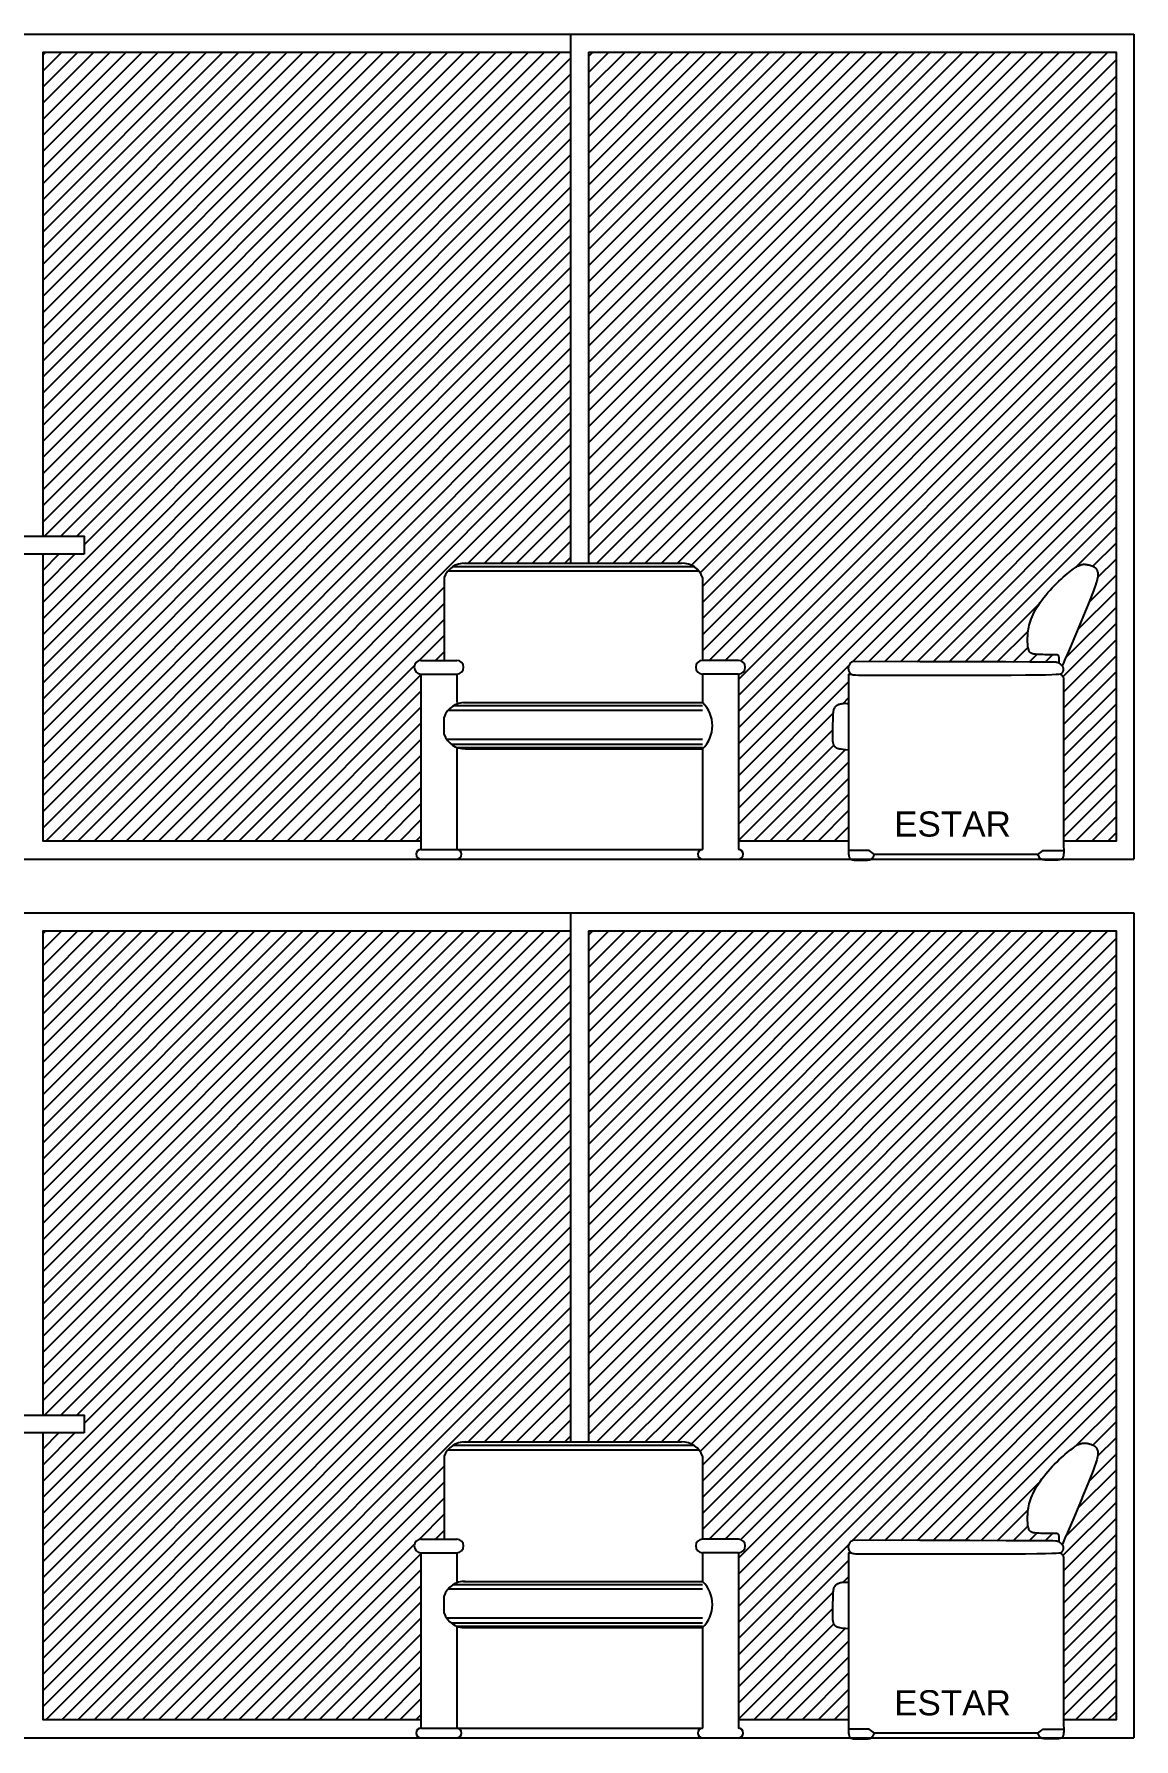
# Model space of a CAD drawing. Header units: millimetres. Extents: x 1217 to 2428, y 234 to 644.
# Drawn here: x 2252.706 to 2255.774, y 401.898 to 406.651 of the extents above; entities that cross this region are included whole.
import ezdxf

# ---------------------------------------------------------------- set-up
doc = ezdxf.new("R2010")
doc.units = ezdxf.units.MM
for name, color, linetype in [('0.1', 251, 'Continuous'), ('0.2', 2, 'Continuous'), ('0.3', 6, 'Continuous'), ('MURO', 5, 'Continuous'), ('Texto', 1, 'Continuous')]:
    doc.layers.add(name, color=color, linetype=linetype)
doc.styles.get("Standard").update_dxf_attribs({"font": 'arial.ttf'})
pattern_1 = [(45, (422.33998, -295.273548), (-0.0224506403, 0.0224506403), [])]
pattern_2 = [(45, (422.33998, -292.823548), (-0.0224506403, 0.0224506403), [])]

# ---------------------------------------------------------------- blocks, each defined once
blk = doc.blocks.new('sillon elv 1')
at = {"layer": '0.2'}
blk.add_line((382065.2343, 7753267.5813), (382065.6901, 7753267.5813), dxfattribs=at)
for points in [[(382065.1739, 7753268.114), (382065.1742, 7753268.1156), (382065.1744, 7753268.1172), (382065.1745, 7753268.1189), (382065.1746, 7753268.1205), (382065.1745, 7753268.1222), (382065.1745, 7753268.1238), (382065.1744, 7753268.1253), (382065.1744, 7753268.1268), (382065.1745, 7753268.1281), (382065.1745, 7753268.1294), (382065.1747, 7753268.1306), (382065.1749, 7753268.1316), (382065.1751, 7753268.1326), (382065.1753, 7753268.1335), (382065.1756, 7753268.1342), (382065.1759, 7753268.1349), (382065.1762, 7753268.1355), (382065.1765, 7753268.136), (382065.1768, 7753268.1364), (382065.1771, 7753268.1368), (382065.1775, 7753268.1371), (382065.178, 7753268.1373), (382065.1785, 7753268.1375), (382065.179, 7753268.1376), (382065.1796, 7753268.1377), (382065.1804, 7753268.1378), (382065.1814, 7753268.1379), (382065.1828, 7753268.1379), (382065.1846, 7753268.138), (382065.187, 7753268.138), (382065.19, 7753268.1381), (382065.1937, 7753268.1381), (382065.1982, 7753268.1381), (382065.2034, 7753268.1382), (382065.2089, 7753268.1383), (382065.2147, 7753268.1384), (382065.2204, 7753268.1385), (382065.2259, 7753268.1386), (382065.231, 7753268.1388), (382065.2353, 7753268.139), (382065.2389, 7753268.1392), (382065.2417, 7753268.1395), (382065.2439, 7753268.1397), (382065.2455, 7753268.14), (382065.2467, 7753268.1403), (382065.2476, 7753268.1405), (382065.2482, 7753268.1408), (382065.2488, 7753268.141), (382065.2493, 7753268.1412), (382065.2498, 7753268.1413), (382065.2504, 7753268.1415), (382065.2509, 7753268.1417), (382065.2515, 7753268.142), (382065.2522, 7753268.1423), (382065.2529, 7753268.1426), (382065.2537, 7753268.1431), (382065.2545, 7753268.1437), (382065.2554, 7753268.1444), (382065.2563, 7753268.1454), (382065.2572, 7753268.1465), (382065.2581, 7753268.148), (382065.2589, 7753268.1498), (382065.2597, 7753268.1519), (382065.2604, 7753268.1545), (382065.2611, 7753268.1574), (382065.2616, 7753268.1608), (382065.262, 7753268.1645), (382065.2624, 7753268.1685), (382065.2626, 7753268.1727), (382065.2627, 7753268.1771), (382065.2627, 7753268.1816), (382065.2627, 7753268.1863), (382065.2625, 7753268.1909), (382065.2622, 7753268.1956), (382065.2617, 7753268.2004), (382065.2611, 7753268.2053), (382065.2603, 7753268.2102), (382065.2593, 7753268.2154), (382065.258, 7753268.2207), (382065.2565, 7753268.2262), (382065.2547, 7753268.2319), (382065.2526, 7753268.2378), (382065.2501, 7753268.2439), (382065.2474, 7753268.2502), (382065.2443, 7753268.2566), (382065.2408, 7753268.2632), (382065.2369, 7753268.2699), (382065.2327, 7753268.2767), (382065.228, 7753268.2836), (382065.2229, 7753268.2906), (382065.2176, 7753268.2976), (382065.212, 7753268.3046), (382065.2061, 7753268.3115), (382065.2001, 7753268.3182), (382065.194, 7753268.3249), (382065.1878, 7753268.3313), (382065.1816, 7753268.3375), (382065.1754, 7753268.3434), (382065.1694, 7753268.349), (382065.1635, 7753268.3543), (382065.1578, 7753268.3592), (382065.1525, 7753268.3637), (382065.1475, 7753268.3679), (382065.1429, 7753268.3715), (382065.1387, 7753268.3747), (382065.135, 7753268.3775), (382065.1316, 7753268.3799), (382065.1286, 7753268.382), (382065.1259, 7753268.3837), (382065.1233, 7753268.3851), (382065.1209, 7753268.3863), (382065.1187, 7753268.3874), (382065.1165, 7753268.3882), (382065.1144, 7753268.3889), (382065.1123, 7753268.3895), (382065.1103, 7753268.3899), (382065.1083, 7753268.3902), (382065.1063, 7753268.3904), (382065.1044, 7753268.3905), (382065.1024, 7753268.3904), (382065.1005, 7753268.3903), (382065.0985, 7753268.39), (382065.0966, 7753268.3897), (382065.0947, 7753268.3894), (382065.0929, 7753268.3889), (382065.0912, 7753268.3885), (382065.0896, 7753268.388), (382065.088, 7753268.3876), (382065.0866, 7753268.3872), (382065.0853, 7753268.3867), (382065.084, 7753268.3863), (382065.0829, 7753268.3859), (382065.0818, 7753268.3854), (382065.0808, 7753268.385), (382065.0798, 7753268.3846), (382065.0789, 7753268.3841), (382065.0779, 7753268.3836), (382065.077, 7753268.3831), (382065.0761, 7753268.3825), (382065.0752, 7753268.3818), (382065.0743, 7753268.3811), (382065.0735, 7753268.3803), (382065.0726, 7753268.3794), (382065.0718, 7753268.3784), (382065.071, 7753268.3773), (382065.0702, 7753268.376), (382065.0695, 7753268.3746), (382065.0688, 7753268.3731), (382065.0682, 7753268.3715), (382065.0677, 7753268.3697), (382065.0672, 7753268.3679), (382065.0668, 7753268.3659), (382065.0666, 7753268.3638), (382065.0665, 7753268.3614), (382065.0666, 7753268.3588), (382065.0669, 7753268.3558), (382065.0675, 7753268.3524), (382065.0683, 7753268.3484), (382065.0695, 7753268.3438), (382065.0711, 7753268.3385), (382065.0731, 7753268.3324), (382065.0756, 7753268.3252), (382065.0787, 7753268.3168), (382065.0825, 7753268.3069), (382065.0871, 7753268.2952), (382065.0925, 7753268.2816), (382065.099, 7753268.2658), (382065.1066, 7753268.2475), (382065.1153, 7753268.2269), (382065.1246, 7753268.2047), (382065.1341, 7753268.1823), (382065.1433, 7753268.1607), (382065.1516, 7753268.1412), (382065.1585, 7753268.125), (382065.1635, 7753268.1132), (382065.1662, 7753268.107)], [(382065.7482, 7753268.1195), (382065.7512, 7753268.1185), (382065.7538, 7753268.1173), (382065.7559, 7753268.1159), (382065.7576, 7753268.1144), (382065.759, 7753268.1129), (382065.7601, 7753268.1112), (382065.761, 7753268.1096), (382065.7617, 7753268.1079), (382065.7622, 7753268.1063), (382065.7626, 7753268.1048), (382065.7628, 7753268.1033), (382065.7629, 7753268.1018), (382065.763, 7753268.1004), (382065.7629, 7753268.0991), (382065.7628, 7753268.0978), (382065.7626, 7753268.0966), (382065.7624, 7753268.0954), (382065.7621, 7753268.0943), (382065.7618, 7753268.0932), (382065.7614, 7753268.0922), (382065.7609, 7753268.0912), (382065.7604, 7753268.0903), (382065.7599, 7753268.0894), (382065.7593, 7753268.0885), (382065.7586, 7753268.0877), (382065.7578, 7753268.0869), (382065.757, 7753268.0861), (382065.756, 7753268.0854), (382065.7551, 7753268.0847), (382065.754, 7753268.0841), (382065.7529, 7753268.0835), (382065.7517, 7753268.083), (382065.7502, 7753268.0826), (382065.7476, 7753268.0823), (382065.7428, 7753268.082), (382065.7348, 7753268.0818), (382065.7223, 7753268.0816), (382065.7045, 7753268.0815), (382065.6801, 7753268.0814), (382065.6482, 7753268.0813), (382065.6082, 7753268.0812), (382065.5617, 7753268.0812), (382065.5109, 7753268.0812), (382065.458, 7753268.0813), (382065.4051, 7753268.0813), (382065.3544, 7753268.0815), (382065.3081, 7753268.0817), (382065.2683, 7753268.0819), (382065.2366, 7753268.0823), (382065.2126, 7753268.0827), (382065.1951, 7753268.0832), (382065.1831, 7753268.0837), (382065.1755, 7753268.0842), (382065.1711, 7753268.0848), (382065.169, 7753268.0854), (382065.168, 7753268.0859), (382065.1673, 7753268.0865), (382065.1666, 7753268.0871), (382065.166, 7753268.0877), (382065.1655, 7753268.0884), (382065.1649, 7753268.0891), (382065.1645, 7753268.0899), (382065.164, 7753268.0907), (382065.1636, 7753268.0917), (382065.1633, 7753268.0927), (382065.1629, 7753268.0939), (382065.1627, 7753268.0951), (382065.1625, 7753268.0963), (382065.1623, 7753268.0976), (382065.1623, 7753268.0988), (382065.1623, 7753268.1), (382065.1625, 7753268.1011), (382065.1628, 7753268.1021), (382065.1632, 7753268.1031), (382065.1636, 7753268.1039), (382065.1642, 7753268.1048), (382065.1648, 7753268.1056), (382065.1655, 7753268.1063), (382065.1662, 7753268.1071), (382065.1669, 7753268.1078), (382065.1676, 7753268.1086), (382065.1684, 7753268.1094), (382065.1691, 7753268.1101), (382065.1699, 7753268.1109), (382065.1707, 7753268.1116), (382065.1716, 7753268.1124), (382065.1724, 7753268.113), (382065.1733, 7753268.1137), (382065.1743, 7753268.1143), (382065.1753, 7753268.1148), (382065.1764, 7753268.1153), (382065.1774, 7753268.1157), (382065.1785, 7753268.1161), (382065.1796, 7753268.1164), (382065.1807, 7753268.1167), (382065.1818, 7753268.1169), (382065.1839, 7753268.1172), (382065.1926, 7753268.1174), (382065.2144, 7753268.1176), (382065.2558, 7753268.1178), (382065.3233, 7753268.1181), (382065.4235, 7753268.1185), (382065.563, 7753268.1189), (382065.7482, 7753268.1195)], [(382065.1727, 7753268.0846), (382065.1704, 7753268.0832), (382065.1685, 7753268.0819), (382065.1669, 7753268.0806), (382065.1657, 7753268.0794), (382065.1647, 7753268.0781), (382065.164, 7753268.0769), (382065.1634, 7753268.0758), (382065.1631, 7753268.0746), (382065.1628, 7753268.0726), (382065.1626, 7753268.0652), (382065.1625, 7753268.047), (382065.1624, 7753268.0127), (382065.1624, 7753267.9567), (382065.1624, 7753267.8738), (382065.1624, 7753267.7584), (382065.1624, 7753267.6053)], [(382065.7621, 7753268.0013), (382065.7666, 7753268.0017), (382065.7707, 7753268.0019), (382065.7743, 7753268.0019), (382065.7775, 7753268.0017), (382065.7804, 7753268.0013), (382065.783, 7753268.0009), (382065.7852, 7753268.0003), (382065.7873, 7753267.9997), (382065.7892, 7753267.9991), (382065.791, 7753267.9984), (382065.7926, 7753267.9978), (382065.7941, 7753267.9971), (382065.7954, 7753267.9963), (382065.7966, 7753267.9955), (382065.7977, 7753267.9947), (382065.7987, 7753267.9938), (382065.7996, 7753267.9929), (382065.8005, 7753267.9919), (382065.8012, 7753267.9909), (382065.8018, 7753267.9898), (382065.8024, 7753267.9888), (382065.803, 7753267.9877), (382065.8034, 7753267.9866), (382065.8039, 7753267.9855), (382065.8043, 7753267.9843), (382065.8046, 7753267.9831), (382065.8049, 7753267.9816), (382065.8052, 7753267.9797), (382065.8055, 7753267.9773), (382065.8058, 7753267.9743), (382065.806, 7753267.9705), (382065.8062, 7753267.9658), (382065.8064, 7753267.9601), (382065.8066, 7753267.9536), (382065.8068, 7753267.9466), (382065.8069, 7753267.9394), (382065.8071, 7753267.9322), (382065.8072, 7753267.9251), (382065.8072, 7753267.9186), (382065.8072, 7753267.9129), (382065.8072, 7753267.9081), (382065.8072, 7753267.9041), (382065.807, 7753267.901), (382065.8069, 7753267.8984), (382065.8067, 7753267.8964), (382065.8065, 7753267.8948), (382065.8062, 7753267.8934), (382065.8059, 7753267.8922), (382065.8056, 7753267.891), (382065.8053, 7753267.8898), (382065.8048, 7753267.8887), (382065.8044, 7753267.8876), (382065.8039, 7753267.8865), (382065.8033, 7753267.8855), (382065.8027, 7753267.8845), (382065.802, 7753267.8836), (382065.8012, 7753267.8828), (382065.8004, 7753267.882), (382065.7995, 7753267.8812), (382065.7986, 7753267.8805), (382065.7976, 7753267.8799), (382065.7966, 7753267.8793), (382065.7955, 7753267.8787), (382065.7944, 7753267.8782), (382065.7933, 7753267.8777), (382065.7918, 7753267.8772), (382065.7898, 7753267.8767), (382065.787, 7753267.8762), (382065.783, 7753267.8755), (382065.7778, 7753267.8748), (382065.7709, 7753267.874), (382065.7621, 7753267.8731)], [(382065.1619, 7753267.5923), (382065.1619, 7753267.5897), (382065.1619, 7753267.5872), (382065.162, 7753267.585), (382065.1622, 7753267.5829), (382065.1624, 7753267.581), (382065.1627, 7753267.5792), (382065.163, 7753267.5776), (382065.1633, 7753267.5762), (382065.1636, 7753267.5749), (382065.164, 7753267.5737), (382065.1644, 7753267.5727), (382065.1648, 7753267.5718), (382065.1653, 7753267.5709), (382065.1658, 7753267.5702), (382065.1665, 7753267.5695), (382065.1672, 7753267.5689), (382065.168, 7753267.5684), (382065.1689, 7753267.5679), (382065.17, 7753267.5674), (382065.1712, 7753267.5671), (382065.1727, 7753267.5667), (382065.1744, 7753267.5664), (382065.1763, 7753267.5662), (382065.1785, 7753267.566), (382065.1811, 7753267.5658), (382065.1839, 7753267.5657), (382065.1869, 7753267.5657), (382065.19, 7753267.5656), (382065.1932, 7753267.5656), (382065.1965, 7753267.5656), (382065.1997, 7753267.5657), (382065.2028, 7753267.5657), (382065.2058, 7753267.5658), (382065.2087, 7753267.5658), (382065.2114, 7753267.5659), (382065.2139, 7753267.566), (382065.2162, 7753267.5662), (382065.2184, 7753267.5664), (382065.2203, 7753267.5667), (382065.2221, 7753267.5671), (382065.2237, 7753267.5675), (382065.2251, 7753267.5682), (382065.2265, 7753267.5691), (382065.2278, 7753267.5704), (382065.2292, 7753267.5722), (382065.2307, 7753267.5745), (382065.2324, 7753267.5775), (382065.2343, 7753267.5813)], [(382065.7625, 7753267.5923), (382065.7626, 7753267.5897), (382065.7625, 7753267.5872), (382065.7624, 7753267.585), (382065.7623, 7753267.5829), (382065.762, 7753267.581), (382065.7618, 7753267.5792), (382065.7615, 7753267.5776), (382065.7612, 7753267.5762), (382065.7608, 7753267.5749), (382065.7605, 7753267.5737), (382065.7601, 7753267.5727), (382065.7597, 7753267.5718), (382065.7592, 7753267.5709), (382065.7586, 7753267.5702), (382065.758, 7753267.5695), (382065.7573, 7753267.5689), (382065.7565, 7753267.5684), (382065.7556, 7753267.5679), (382065.7545, 7753267.5674), (382065.7533, 7753267.5671), (382065.7518, 7753267.5667), (382065.7501, 7753267.5664), (382065.7482, 7753267.5662), (382065.7459, 7753267.566), (382065.7434, 7753267.5658), (382065.7406, 7753267.5657), (382065.7376, 7753267.5657), (382065.7345, 7753267.5656), (382065.7312, 7753267.5656), (382065.728, 7753267.5656), (382065.7248, 7753267.5657), (382065.7216, 7753267.5657), (382065.7186, 7753267.5658), (382065.7158, 7753267.5658), (382065.7131, 7753267.5659), (382065.7106, 7753267.566), (382065.7083, 7753267.5662), (382065.7061, 7753267.5664), (382065.7041, 7753267.5667), (382065.7024, 7753267.5671), (382065.7008, 7753267.5675), (382065.6993, 7753267.5682), (382065.698, 7753267.5691), (382065.6966, 7753267.5704), (382065.6952, 7753267.5722), (382065.6937, 7753267.5745), (382065.6921, 7753267.5775), (382065.6901, 7753267.5813)]]:
    blk.add_lwpolyline(points, dxfattribs=at)
at = {"layer": '0.2', "elevation": 0}
for points in [[(382065.7529, 7753268.0835), (382065.7621, 7753268.0835), (382065.7621, 7753267.6053)], [(382065.1624, 7753267.6053), (382065.1619, 7753267.5923)], [(382065.2343, 7753267.5813), (382065.2197, 7753267.5923), (382065.1619, 7753267.5923)], [(382065.6901, 7753267.5813), (382065.7047, 7753267.5923), (382065.7636, 7753267.5923)], [(382065.7621, 7753267.6053), (382065.7625, 7753267.5923)]]:
    blk.add_lwpolyline(points, dxfattribs=at)

msp = doc.modelspace()

# ---------------------------------------------------------------- hatches: boundary and pattern name
at = {"layer": '0.1', "ltscale": 3}
h = msp.add_hatch(dxfattribs=at)
h.set_pattern_fill('ANSI31', color=256, scale=0.01)
h.set_pattern_definition(pattern_2)
h.paths.add_polyline_path([(2254.25251, 406.60099), (2254.46816, 406.60099), (2254.46816, 405.17581), (2254.25251, 405.17581)])
h.paths.add_polyline_path([(2252.86861, 406.60099), (2254.20251, 406.60099), (2254.20251, 405.17581), (2253.90862, 405.17581, 0.3308107), (2253.85003, 405.13579), (2253.85003, 404.90486), (2253.78505, 404.90486, 1), (2253.78505, 404.86691), (2253.78505, 404.40099), (2252.86861, 404.40099)])
h.paths.add_polyline_path([(2252.7306, 406.60099), (2252.86861, 406.60099), (2252.86861, 404.40099), (2252.7306, 404.40099), (2252.7306, 405.20099), (2252.84561, 405.20099), (2252.84561, 405.25099), (2252.7306, 405.25099)])
h.paths.add_polyline_path([(2251.81582, 406.60099), (2252.5606, 406.60099), (2252.5606, 405.90099), (2251.81582, 405.90099)])
h.paths.add_polyline_path([(2251.57076, 406.60099), (2251.76582, 406.60099), (2251.76582, 405.90099), (2251.57076, 405.90099)])
h = msp.add_hatch(dxfattribs=at)
h.set_pattern_fill('ANSI31', color=256, scale=0.01)
h.set_pattern_definition(pattern_2)
h.paths.add_polyline_path([(2254.46816, 406.60099), (2255.72441, 406.60099), (2255.72441, 404.40099), (2255.57804, 404.40099), (2255.57805, 404.54078), (2255.57807, 404.65611), (2255.57807, 404.73904), (2255.57805, 404.79499), (2255.57798, 404.82935), (2255.57786, 404.84753), (2255.57762, 404.85673), (2255.57584, 404.86061), (2255.57287, 404.86364), (2255.56824, 404.86681), (2255.57199, 404.86784), (2255.57521, 404.87069), (2255.57709, 404.87439), (2255.57823, 404.87944), (2255.57802, 404.88402), (2255.57641, 404.88699), (2255.5743, 404.88941), (2255.57692, 404.89554), (2255.58196, 404.90732), (2255.58888, 404.92355), (2255.59718, 404.94304), (2255.60633, 404.9646), (2255.61584, 404.98704), (2255.62518, 405.00919), (2255.63384, 405.02986), (2255.64142, 405.04811), (2255.6479, 405.06392), (2255.65339, 405.07754), (2255.65798, 405.08919), (2255.66177, 405.09911), (2255.66487, 405.10754), (2255.66736, 405.1147), (2255.66934, 405.12084), (2255.67091, 405.12616), (2255.67268, 405.13294), (2255.67381, 405.13977), (2255.67398, 405.14492), (2255.67349, 405.1492), (2255.67236, 405.15382), (2255.67029, 405.15836), (2255.66752, 405.16228), (2255.66414, 405.16507), (2255.66021, 405.16716), (2255.6565, 405.16863), (2255.65235, 405.16998), (2255.6473, 405.17138), (2255.64175, 405.17248), (2255.63601, 405.17291), (2255.63114, 405.17247), (2255.62709, 405.17161), (2255.62284, 405.17019), (2255.61832, 405.16814), (2255.61329, 405.16527), (2255.6088, 405.16225), (2255.60546, 405.15986), (2255.60173, 405.15708), (2255.59759, 405.15386), (2255.59299, 405.15019), (2255.58797, 405.14607), (2255.5826, 405.14153), (2255.57695, 405.13661), (2255.57106, 405.13132), (2255.565, 405.12571), (2255.55884, 405.1198), (2255.55264, 405.11362), (2255.54645, 405.1072), (2255.54032, 405.10057), (2255.53432, 405.09379), (2255.52848, 405.0869), (2255.52286, 405.07993), (2255.5175, 405.07294), (2255.51246, 405.06596), (2255.50779, 405.05904), (2255.50352, 405.05222), (2255.49966, 405.04552), (2255.49617, 405.03894), (2255.49306, 405.03251), (2255.4903, 405.02624), (2255.48787, 405.02014), (2255.48575, 405.01423), (2255.48394, 405.00852), (2255.48242, 405.00302), (2255.48115, 404.99772), (2255.48012, 404.99258), (2255.47931, 404.98759), (2255.4787, 404.98272), (2255.47825, 404.97795), (2255.47795, 404.97325), (2255.47777, 404.9686), (2255.4777, 404.96398), (2255.47773, 404.95945), (2255.47786, 404.95504), (2255.47821, 404.94866), (2255.47907, 404.94122), (2255.4803, 404.93539), (2255.48223, 404.93024), (2255.4849, 404.92678), (2255.48798, 404.92459), (2255.49197, 404.92319), (2255.49356, 404.92255), (2255.49745, 404.9219), (2255.50152, 404.92155), (2255.5051, 404.92133), (2255.50949, 404.92113), (2255.51455, 404.92097), (2255.52004, 404.92083), (2255.52577, 404.92071), (2255.53152, 404.92062), (2255.53707, 404.92054), (2255.54221, 404.92048), (2255.54673, 404.92043), (2255.55048, 404.92039), (2255.55348, 404.92036), (2255.55585, 404.92032), (2255.55767, 404.92028), (2255.55904, 404.92023), (2255.56007, 404.92016), (2255.56084, 404.92007), (2255.56145, 404.91996), (2255.56199, 404.91981), (2255.56247, 404.91963), (2255.56291, 404.9194), (2255.5633, 404.91911), (2255.56366, 404.91876), (2255.56399, 404.91834), (2255.56429, 404.91784), (2255.56458, 404.91725), (2255.56486, 404.91658), (2255.56513, 404.9158), (2255.56537, 404.91493), (2255.56558, 404.91396), (2255.56576, 404.9129), (2255.5659, 404.91173), (2255.56599, 404.91047), (2255.56603, 404.9091), (2255.56601, 404.90764), (2255.56597, 404.90609), (2255.56581, 404.90113), (2255.56638, 404.89655), (2255.56265, 404.89826), (2255.55815, 404.89947), (2255.54783, 404.89971), (2255.52607, 404.89992), (2255.48469, 404.90016), (2255.41716, 404.90045), (2255.31694, 404.9008), (2255.17747, 404.90126), (2254.99223, 404.90182), (2254.98783, 404.90034), (2254.9836, 404.89763), (2254.98079, 404.8945), (2254.97866, 404.89049), (2254.97753, 404.88571), (2254.97746, 404.88155), (2254.97815, 404.87704), (2254.97964, 404.87303), (2254.98218, 404.8695), (2254.98673, 404.86585), (2254.97837, 404.86585), (2254.97837, 404.78365), (2254.9738, 404.78408), (2254.96787, 404.78435), (2254.96147, 404.78393), (2254.95644, 404.78299), (2254.95108, 404.78144), (2254.94623, 404.77942), (2254.94261, 404.77711), (2254.93997, 404.77437), (2254.93801, 404.77124), (2254.93615, 404.76691), (2254.93533, 404.76311), (2254.93479, 404.7584), (2254.93444, 404.7528), (2254.93422, 404.74809), (2254.93402, 404.74241), (2254.93382, 404.73596), (2254.93365, 404.72898), (2254.9335, 404.72174), (2254.93337, 404.71449), (2254.93328, 404.70749), (2254.93322, 404.70098), (2254.9332, 404.69522), (2254.93323, 404.6881), (2254.93349, 404.6805), (2254.9341, 404.67596), (2254.93536, 404.67138), (2254.93737, 404.66715), (2254.94026, 404.6639), (2254.94373, 404.66163), (2254.94745, 404.65985), (2254.95175, 404.65876), (2254.95741, 404.65788), (2254.96269, 404.65719), (2254.96959, 404.65638), (2254.97837, 404.65543), (2254.97837, 404.40099), (2254.67089, 404.40099), (2254.67089, 404.86691, 1), (2254.67089, 404.90486), (2254.57089, 404.90486), (2254.57089, 405.13579, 0.3308101), (2254.5123, 405.17581), (2254.46816, 405.17581)])
h = msp.add_hatch(dxfattribs=at)
h.set_pattern_fill('ANSI31', color=256, scale=0.01)
h.set_pattern_definition(pattern_1)
h.paths.add_polyline_path([(2254.25251, 404.15099), (2254.46816, 404.15099), (2254.46816, 402.72581), (2254.25251, 402.72581)])
h.paths.add_polyline_path([(2252.86861, 404.15099), (2254.20251, 404.15099), (2254.20251, 402.72581), (2253.90862, 402.72581, 0.3308107), (2253.85003, 402.68579), (2253.85003, 402.45486), (2253.78505, 402.45486, 1), (2253.78505, 402.41691), (2253.78505, 401.95099), (2252.86861, 401.95099)])
h.paths.add_polyline_path([(2252.7306, 404.15099), (2252.86861, 404.15099), (2252.86861, 401.95099), (2252.7306, 401.95099), (2252.7306, 402.75099), (2252.84561, 402.75099), (2252.84561, 402.80099), (2252.7306, 402.80099)])
h.paths.add_polyline_path([(2251.81582, 404.15099), (2252.5606, 404.15099), (2252.5606, 403.45099), (2251.81582, 403.45099)])
h.paths.add_polyline_path([(2251.57076, 404.15099), (2251.76582, 404.15099), (2251.76582, 403.45099), (2251.57076, 403.45099)])
h = msp.add_hatch(dxfattribs=at)
h.set_pattern_fill('ANSI31', color=256, scale=0.01)
h.set_pattern_definition(pattern_1)
h.paths.add_polyline_path([(2254.46816, 404.15099), (2255.72441, 404.15099), (2255.72441, 401.95099), (2255.57804, 401.95099), (2255.57805, 402.09078), (2255.57807, 402.20611), (2255.57807, 402.28904), (2255.57805, 402.34499), (2255.57798, 402.37935), (2255.57786, 402.39753), (2255.57762, 402.40673), (2255.57584, 402.41061), (2255.57287, 402.41364), (2255.56824, 402.41681), (2255.57199, 402.41784), (2255.57521, 402.42069), (2255.57709, 402.42439), (2255.57823, 402.42944), (2255.57802, 402.43402), (2255.57641, 402.43699), (2255.5743, 402.43941), (2255.57692, 402.44554), (2255.58196, 402.45732), (2255.58888, 402.47355), (2255.59718, 402.49304), (2255.60633, 402.5146), (2255.61584, 402.53704), (2255.62518, 402.55919), (2255.63384, 402.57986), (2255.64142, 402.59811), (2255.6479, 402.61392), (2255.65339, 402.62754), (2255.65798, 402.63919), (2255.66177, 402.64911), (2255.66487, 402.65754), (2255.66736, 402.6647), (2255.66934, 402.67084), (2255.67091, 402.67616), (2255.67268, 402.68294), (2255.67381, 402.68977), (2255.67398, 402.69492), (2255.67349, 402.6992), (2255.67236, 402.70382), (2255.67029, 402.70836), (2255.66752, 402.71228), (2255.66414, 402.71507), (2255.66021, 402.71716), (2255.6565, 402.71863), (2255.65235, 402.71998), (2255.6473, 402.72138), (2255.64175, 402.72248), (2255.63601, 402.72291), (2255.63114, 402.72247), (2255.62709, 402.72161), (2255.62284, 402.72019), (2255.61832, 402.71814), (2255.61329, 402.71527), (2255.6088, 402.71225), (2255.60546, 402.70986), (2255.60173, 402.70708), (2255.59759, 402.70386), (2255.59299, 402.70019), (2255.58797, 402.69606), (2255.5826, 402.69153), (2255.57695, 402.68661), (2255.57106, 402.68132), (2255.565, 402.67571), (2255.55884, 402.6698), (2255.55264, 402.66362), (2255.54645, 402.6572), (2255.54032, 402.65057), (2255.53432, 402.64379), (2255.52848, 402.6369), (2255.52286, 402.62993), (2255.5175, 402.62294), (2255.51246, 402.61596), (2255.50779, 402.60904), (2255.50352, 402.60222), (2255.49966, 402.59551), (2255.49617, 402.58894), (2255.49306, 402.58251), (2255.4903, 402.57624), (2255.48787, 402.57014), (2255.48575, 402.56423), (2255.48394, 402.55852), (2255.48242, 402.55302), (2255.48115, 402.54772), (2255.48012, 402.54258), (2255.47931, 402.53759), (2255.4787, 402.53272), (2255.47825, 402.52795), (2255.47795, 402.52325), (2255.47777, 402.5186), (2255.4777, 402.51398), (2255.47773, 402.50945), (2255.47786, 402.50504), (2255.47821, 402.49866), (2255.47907, 402.49121), (2255.4803, 402.48539), (2255.48223, 402.48024), (2255.4849, 402.47678), (2255.48798, 402.47459), (2255.49197, 402.47319), (2255.49356, 402.47255), (2255.49745, 402.4719), (2255.50152, 402.47155), (2255.5051, 402.47133), (2255.50949, 402.47113), (2255.51455, 402.47097), (2255.52004, 402.47083), (2255.52577, 402.47071), (2255.53152, 402.47062), (2255.53707, 402.47054), (2255.54221, 402.47048), (2255.54673, 402.47043), (2255.55048, 402.47039), (2255.55348, 402.47035), (2255.55585, 402.47032), (2255.55767, 402.47028), (2255.55904, 402.47023), (2255.56007, 402.47016), (2255.56084, 402.47007), (2255.56145, 402.46996), (2255.56199, 402.46981), (2255.56247, 402.46963), (2255.56291, 402.4694), (2255.5633, 402.46911), (2255.56366, 402.46876), (2255.56399, 402.46834), (2255.56429, 402.46784), (2255.56458, 402.46725), (2255.56486, 402.46658), (2255.56513, 402.4658), (2255.56537, 402.46493), (2255.56558, 402.46396), (2255.56576, 402.4629), (2255.5659, 402.46173), (2255.56599, 402.46047), (2255.56603, 402.4591), (2255.56601, 402.45764), (2255.56597, 402.45609), (2255.56581, 402.45113), (2255.56638, 402.44655), (2255.56265, 402.44826), (2255.55815, 402.44947), (2255.54783, 402.44971), (2255.52607, 402.44992), (2255.48469, 402.45016), (2255.41716, 402.45045), (2255.31694, 402.4508), (2255.17747, 402.45126), (2254.99223, 402.45182), (2254.98783, 402.45034), (2254.9836, 402.44763), (2254.98079, 402.4445), (2254.97866, 402.44049), (2254.97753, 402.43571), (2254.97746, 402.43155), (2254.97815, 402.42704), (2254.97964, 402.42303), (2254.98218, 402.4195), (2254.98673, 402.41585), (2254.97837, 402.41585), (2254.97837, 402.33365), (2254.9738, 402.33408), (2254.96787, 402.33435), (2254.96147, 402.33393), (2254.95644, 402.33299), (2254.95108, 402.33144), (2254.94623, 402.32942), (2254.94261, 402.32711), (2254.93997, 402.32437), (2254.93801, 402.32124), (2254.93615, 402.31691), (2254.93533, 402.31311), (2254.93479, 402.3084), (2254.93444, 402.3028), (2254.93422, 402.29809), (2254.93402, 402.29241), (2254.93382, 402.28596), (2254.93365, 402.27898), (2254.9335, 402.27174), (2254.93337, 402.26449), (2254.93328, 402.25749), (2254.93322, 402.25098), (2254.9332, 402.24522), (2254.93323, 402.2381), (2254.93349, 402.2305), (2254.9341, 402.22596), (2254.93536, 402.22138), (2254.93737, 402.21715), (2254.94026, 402.2139), (2254.94373, 402.21163), (2254.94745, 402.20985), (2254.95175, 402.20876), (2254.95741, 402.20788), (2254.96269, 402.20719), (2254.96959, 402.20638), (2254.97837, 402.20543), (2254.97837, 401.95099), (2254.67089, 401.95099), (2254.67089, 402.41691, 1), (2254.67089, 402.45486), (2254.57089, 402.45486), (2254.57089, 402.68579, 0.3308101), (2254.5123, 402.72581), (2254.46816, 402.72581)])

# ---------------------------------------------------------------- linework, layer by layer
at = {"layer": '0.1', "ltscale": 3, "elevation": 0}
for points in [[(2254.20251, 406.65099), (2254.20251, 405.17581)], [(2252.7306, 405.25099), (2252.7306, 406.60099), (2254.20251, 406.60099)], [(2254.25251, 406.60099), (2255.72441, 406.60099), (2255.72441, 404.40099), (2255.57804, 404.40099)], [(2254.25251, 406.60099), (2254.25251, 405.17581)], [(2253.78505, 404.40099), (2252.7306, 404.40099), (2252.7306, 405.20099)], [(2254.97837, 404.40099), (2254.67089, 404.40099)], [(2254.20251, 404.20099), (2254.20251, 402.72581)], [(2252.7306, 402.80099), (2252.7306, 404.15099), (2254.20251, 404.15099)], [(2254.25251, 404.15099), (2255.72441, 404.15099), (2255.72441, 401.95099), (2255.57804, 401.95099)], [(2254.25251, 404.15099), (2254.25251, 402.72581)], [(2253.78505, 401.95099), (2252.7306, 401.95099), (2252.7306, 402.75099)], [(2254.97837, 401.95099), (2254.67089, 401.95099)]]:
    msp.add_lwpolyline(points, dxfattribs=at)
at = {"layer": '0.1', "linetype": 'ByBlock', "elevation": 0}
for points in [[(2253.86033, 405.15417), (2254.56059, 405.15417)], [(2253.87421, 405.16648), (2254.54671, 405.16648)], [(2253.90391, 405.17581), (2254.5123, 405.17581)], [(2253.90391, 405.17581), (2254.5123, 405.17581)], [(2253.85003, 405.13579), (2253.85003, 404.90486)], [(2253.85003, 405.13579), (2253.85003, 404.90486)], [(2253.85003, 405.13579), (2253.85003, 404.90486)], [(2254.57089, 405.13579), (2254.57089, 404.90486)], [(2254.57089, 405.13579), (2254.57089, 404.90486)], [(2253.78505, 404.90486), (2253.88505, 404.90486)], [(2253.78505, 404.90486), (2253.88505, 404.90486)], [(2253.78505, 404.86691), (2253.78505, 404.3777)], [(2253.78505, 404.86691), (2253.88505, 404.86691)], [(2253.78505, 404.86691), (2253.78505, 404.3777)], [(2253.78505, 404.86691), (2253.88505, 404.86691)], [(2253.88505, 404.86691), (2253.88505, 404.78705)], [(2253.88505, 404.86691), (2253.88505, 404.78705)], [(2254.67089, 404.90486), (2254.57089, 404.90486)], [(2254.67089, 404.90486), (2254.57089, 404.90486)], [(2254.57089, 404.86691), (2254.57089, 404.78705)], [(2254.67089, 404.86691), (2254.57089, 404.86691)], [(2254.57089, 404.86691), (2254.57089, 404.78705)], [(2254.67089, 404.86691), (2254.57089, 404.86691)], [(2254.67089, 404.86691), (2254.67089, 404.3777)], [(2254.67089, 404.86691), (2254.67089, 404.3777)], [(2253.87584, 404.77873), (2254.57089, 404.77873)], [(2253.90391, 404.78705), (2254.57089, 404.78705)], [(2253.90391, 404.78705), (2254.57089, 404.78705)], [(2253.85003, 404.69849), (2253.85003, 404.74703)], [(2253.86083, 404.76601), (2254.57089, 404.76601)], [(2253.86083, 404.76601), (2254.57089, 404.76601)], [(2253.85665, 404.68508), (2254.57089, 404.68508)], [(2253.86919, 404.67138), (2254.57089, 404.67138)], [(2253.88505, 404.66233), (2253.88505, 404.38156)], [(2253.88505, 404.66233), (2254.57089, 404.66233)], [(2253.88505, 404.66233), (2254.57089, 404.66233)], [(2253.88505, 404.65846), (2253.88505, 404.3777)], [(2253.90862, 404.65846), (2254.57089, 404.65846)], [(2253.90862, 404.65846), (2254.57089, 404.65846)], [(2254.57089, 404.65846), (2254.57089, 404.3777)], [(2254.57089, 404.65846), (2254.57089, 404.3777)], [(2253.78505, 404.3777), (2254.57089, 404.3777)], [(2253.78505, 404.3777), (2254.57089, 404.3777)], [(2253.90391, 402.72581), (2254.5123, 402.72581)], [(2253.90391, 402.72581), (2254.5123, 402.72581)], [(2253.85003, 402.68579), (2253.85003, 402.45486)], [(2253.85003, 402.68579), (2253.85003, 402.45486)], [(2253.85003, 402.68579), (2253.85003, 402.45486)], [(2253.86033, 402.70417), (2254.56059, 402.70417)], [(2253.87421, 402.71648), (2254.54671, 402.71648)], [(2254.57089, 402.68579), (2254.57089, 402.45486)], [(2254.57089, 402.68579), (2254.57089, 402.45486)], [(2253.78505, 402.45486), (2253.88505, 402.45486)], [(2253.78505, 402.45486), (2253.88505, 402.45486)], [(2254.67089, 402.45486), (2254.57089, 402.45486)], [(2254.67089, 402.45486), (2254.57089, 402.45486)], [(2253.78505, 402.41691), (2253.78505, 401.9277)], [(2253.78505, 402.41691), (2253.88505, 402.41691)], [(2253.78505, 402.41691), (2253.78505, 401.9277)], [(2253.78505, 402.41691), (2253.88505, 402.41691)], [(2253.88505, 402.41691), (2253.88505, 402.33705)], [(2253.88505, 402.41691), (2253.88505, 402.33705)], [(2254.57089, 402.41691), (2254.57089, 402.33705)], [(2254.67089, 402.41691), (2254.57089, 402.41691)], [(2254.57089, 402.41691), (2254.57089, 402.33705)], [(2254.67089, 402.41691), (2254.57089, 402.41691)], [(2254.67089, 402.41691), (2254.67089, 401.9277)], [(2254.67089, 402.41691), (2254.67089, 401.9277)], [(2253.86083, 402.31601), (2254.57089, 402.31601)], [(2253.86083, 402.31601), (2254.57089, 402.31601)], [(2253.87584, 402.32873), (2254.57089, 402.32873)], [(2253.90391, 402.33705), (2254.57089, 402.33705)], [(2253.90391, 402.33705), (2254.57089, 402.33705)], [(2253.85003, 402.24849), (2253.85003, 402.29703)], [(2253.85665, 402.23508), (2254.57089, 402.23508)], [(2253.86919, 402.22138), (2254.57089, 402.22138)], [(2253.88505, 402.21233), (2253.88505, 401.93156)], [(2253.88505, 402.21233), (2254.57089, 402.21233)], [(2253.88505, 402.21233), (2254.57089, 402.21233)], [(2253.88505, 402.20846), (2253.88505, 401.9277)], [(2253.90862, 402.20846), (2254.57089, 402.20846)], [(2253.90862, 402.20846), (2254.57089, 402.20846)], [(2254.57089, 402.20846), (2254.57089, 401.9277)], [(2254.57089, 402.20846), (2254.57089, 401.9277)], [(2253.78505, 401.9277), (2254.57089, 401.9277)], [(2253.78505, 401.9277), (2254.57089, 401.9277)]]:
    msp.add_lwpolyline(points, dxfattribs=at)
at = {"layer": '0.1', "linetype": 'ByBlock'}
for centre, radius, start, end in [((2253.90626, 405.11637, 0), 0.05949, 87.73197, 160.95095), ((2253.90626, 405.11637, 0), 0.05949, 87.73197, 160.95095), ((2254.51465, 405.11637, 0), 0.05949, 19.04905, 92.26803), ((2254.51465, 405.11637, 0), 0.05949, 19.04905, 92.26803), ((2253.78505, 404.88589, 0), 0.01897, 90, 270), ((2253.78505, 404.88589, 0), 0.01897, 90, 270), ((2253.88505, 404.88589, 0), 0.01897, 270, 90), ((2253.88505, 404.88589, 0), 0.01897, 270, 90), ((2254.57089, 404.88589, 0), 0.01897, 90, 270), ((2254.57089, 404.88589, 0), 0.01897, 90, 270), ((2254.67089, 404.88589, 0), 0.01897, 270, 90), ((2254.67089, 404.88589, 0), 0.01897, 270, 90), ((2253.90626, 404.72761, 0), 0.05949, 87.73197, 160.95095), ((2253.90626, 404.72761, 0), 0.05949, 87.73197, 160.95095), ((2254.50945, 404.72276, 0), 0.08893, 313.69551, 46.30449), ((2254.50945, 404.72276, 0), 0.08893, 313.69551, 46.30449), ((2253.90626, 404.71791, 0), 0.05949, 199.04905, 272.26803), ((2253.90626, 404.71791, 0), 0.05949, 199.04905, 272.26803), ((2253.78505, 404.36435, 0), 0.01335, 90, 270), ((2253.78505, 404.36435, 0), 0.01335, 90, 270), ((2253.88505, 404.36435, 0), 0.01335, 270, 90), ((2253.88505, 404.36435, 0), 0.01335, 270, 90), ((2254.57089, 404.36435, 0), 0.01335, 90, 270), ((2254.57089, 404.36435, 0), 0.01335, 90, 270), ((2254.67089, 404.36435, 0), 0.01335, 270, 90), ((2254.67089, 404.36435, 0), 0.01335, 270, 90), ((2253.90626, 402.66637, 0), 0.05949, 87.73197, 160.95095), ((2253.90626, 402.66637, 0), 0.05949, 87.73197, 160.95095), ((2254.51465, 402.66637, 0), 0.05949, 19.04905, 92.26803), ((2254.51465, 402.66637, 0), 0.05949, 19.04905, 92.26803), ((2253.78505, 402.43589, 0), 0.01897, 90, 270), ((2253.78505, 402.43589, 0), 0.01897, 90, 270), ((2253.88505, 402.43589, 0), 0.01897, 270, 90), ((2253.88505, 402.43589, 0), 0.01897, 270, 90), ((2254.57089, 402.43589, 0), 0.01897, 90, 270), ((2254.57089, 402.43589, 0), 0.01897, 90, 270), ((2254.67089, 402.43589, 0), 0.01897, 270, 90), ((2254.67089, 402.43589, 0), 0.01897, 270, 90), ((2253.90626, 402.27761, 0), 0.05949, 87.73197, 160.95095), ((2253.90626, 402.27761, 0), 0.05949, 87.73197, 160.95095), ((2254.50945, 402.27276, 0), 0.08893, 313.69551, 46.30449), ((2254.50945, 402.27276, 0), 0.08893, 313.69551, 46.30449), ((2253.90626, 402.26791, 0), 0.05949, 199.04905, 272.26803), ((2253.90626, 402.26791, 0), 0.05949, 199.04905, 272.26803), ((2253.78505, 401.91435, 0), 0.01335, 90, 270), ((2253.78505, 401.91435, 0), 0.01335, 90, 270), ((2253.88505, 401.91435, 0), 0.01335, 270, 90), ((2253.88505, 401.91435, 0), 0.01335, 270, 90), ((2254.57089, 401.91435, 0), 0.01335, 90, 270), ((2254.57089, 401.91435, 0), 0.01335, 90, 270), ((2254.67089, 401.91435, 0), 0.01335, 270, 90), ((2254.67089, 401.91435, 0), 0.01335, 270, 90)]:
    msp.add_arc(centre, radius, start, end, dxfattribs=at)
at = {"layer": '0.3', "elevation": 0}
for points in [[(2252.84561, 405.20099), (2252.44561, 405.20099), (2252.44561, 405.25099), (2252.84561, 405.25099)], [(2252.84561, 402.75099), (2252.44561, 402.75099), (2252.44561, 402.80099), (2252.84561, 402.80099)]]:
    msp.add_lwpolyline(points, close=True, dxfattribs=at)
at = {"layer": 'MURO', "ltscale": 3, "elevation": 0}
for points in [[(2250.97104, 406.65099), (2255.77441, 406.65099)], [(2255.77441, 406.65099), (2255.77441, 404.35099)], [(2250.97104, 404.35099), (2255.77441, 404.35099)], [(2250.97104, 404.20099), (2255.77441, 404.20099)], [(2255.77441, 404.20099), (2255.77441, 401.90099)], [(2250.97104, 401.90099), (2255.77441, 401.90099)]]:
    msp.add_lwpolyline(points, dxfattribs=at)

# ---------------------------------------------------------------- block references
at = {"layer": '0.2', "xscale": -1}
for p in [(384320.74044, -7752863.21766, 0), (384320.74044, -7752865.66766, 0)]:
    msp.add_blockref('sillon elv 1', p, dxfattribs=at)

# ---------------------------------------------------------------- texts
at = {"layer": 'Texto', "char_height": 0.07, "width": 0.4782903, "attachment_point": 5}
for insert in [(2255.26819, 404.44819, 0), (2255.26819, 401.99819, 0)]:
    msp.add_mtext('ESTAR', dxfattribs=dict(at, insert=insert))

doc.saveas('drawing.dxf')
